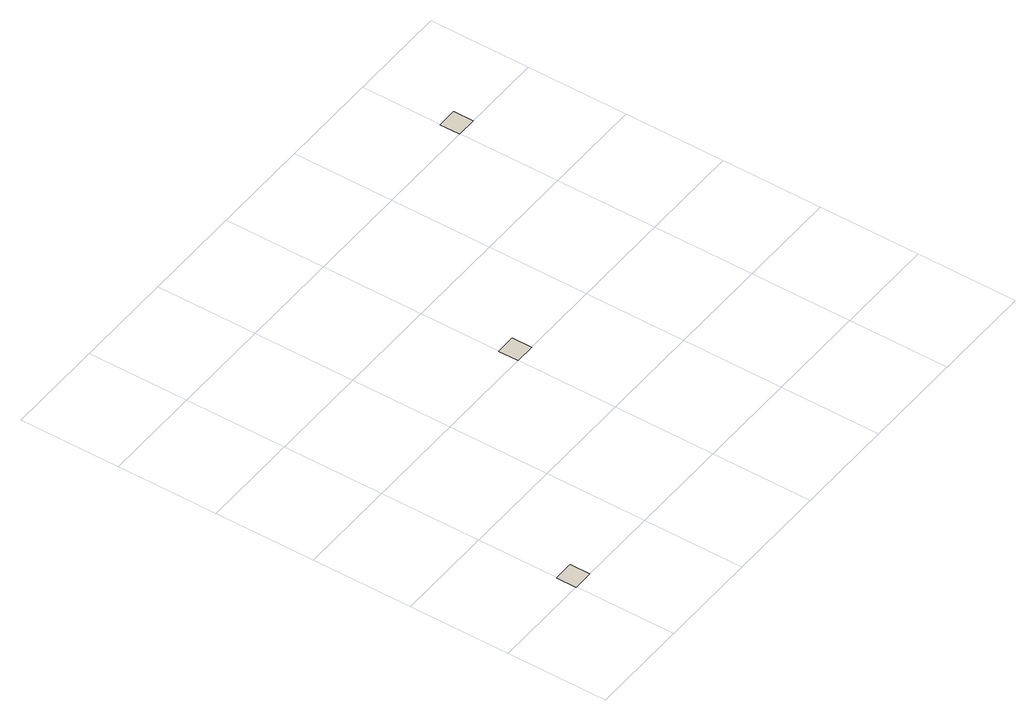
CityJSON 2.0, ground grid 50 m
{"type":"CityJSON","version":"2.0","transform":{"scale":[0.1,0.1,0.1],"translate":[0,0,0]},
"CityObjects":{
"building1":{"type":"Building","attributes":{"height":10,"category":"A"},"geometry":[{"type":"MultiSurface","lod":"2.2","boundaries":[[[0,1,2,3]]]}]},
"building2":{"type":"Building","attributes":{"height":20,"category":"B"},"geometry":[{"type":"MultiSurface","lod":"2.2","boundaries":[[[4,5,6,7]]]}]},
"building3":{"type":"Building","attributes":{"height":30,"category":"A"},"geometry":[{"type":"MultiSurface","lod":"2.2","boundaries":[[[8,9,10,11]]]}]}
},
"vertices":[
[0,0,0],[100,0,0],[100,100,0],[0,100,0],
[1000,1000,0],[1100,1000,0],[1100,1100,0],[1000,1100,0],
[2000,2000,0],[2100,2000,0],[2100,2100,0],[2000,2100,0]
]}
